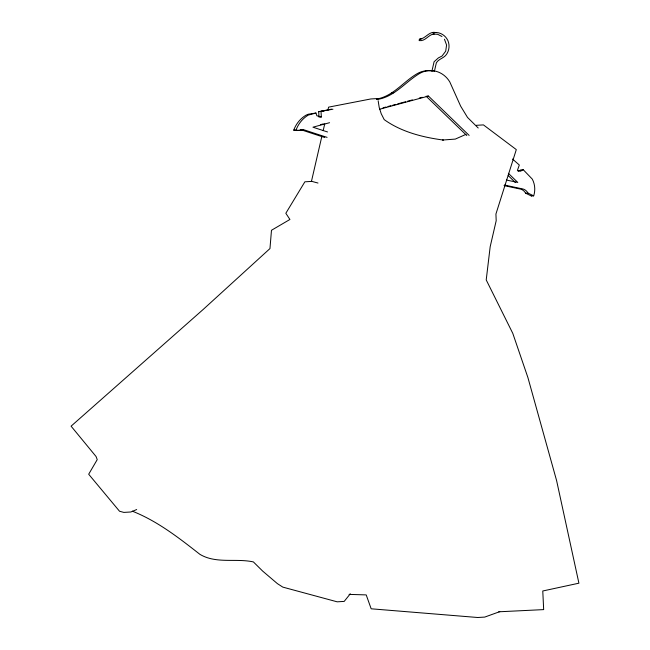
<?xml version="1.0" encoding="UTF-8"?>
<svg xmlns="http://www.w3.org/2000/svg" width="650" height="650" viewBox="0 0 650 650"><rect width="100%" height="100%" fill="white"/><g stroke="black" fill="none" stroke-linecap="round" stroke-linejoin="round"><path stroke-width="0.97" d="M311.423 181.504L321.815 136.492M323.172 130.626L324.756 123.776M327.917 110.077L328.591 107.144L370.793 98.962L377.812 98.548M376.472 99.084C393.047 96.362 403.162 81.859 416.942 73.808A24.302 22.766 86.6 0 1 430.852 70.866L431.933 71.078L434.086 61.75L438.392 57.899L442.016 56.046L445.689 51.212L446.582 45.053L444.462 39.211M434.403 71.272L436.378 62.733C439.002 58.565 444.551 58.118 446.948 53.731C448.988 50.416 449.556 46.304 448.573 42.551C447.005 36.498 440.887 31.899 434.59 32.565M350.301 593.799L344.183 601.404L337.171 601.819L282.823 587.121L277.42 583.651L262.632 571.066L253.386 561.917C235.836 558.09 216.166 564.046 199.891 554.328C178.856 537.834 157.398 521.081 132.34 511.176M518.123 171.373L520.91 169.861L523.25 169.723L532.285 179.107A20.239 18.956 86.6 0 1 533.683 195.853L531.342 195.991L525.614 193.196A8.718 8.166 86.6 0 0 520.601 189.109A2173.73 2036.564 86.6 0 1 504.034 185.583M523.25 169.723L520.463 171.234L517.408 170.414L519.309 165.011L512.509 159.023M465.977 134.347L455.301 139.092L442.439 140.043M136.695 509.535L130.861 511.989L123.841 512.403L119.519 511.233L88.684 474.232L97.232 459.615L96.046 456.503L71.086 426.164L203.352 309.303L269.961 248.576L271.481 230.271L289.924 219.472L285.829 213.273L304.874 181.805L311.894 181.399L317.996 183.048M499.753 611.666L484.729 617.086L477.709 617.5L371.166 608.798L366.21 594.904L349.074 594.392M376.886 99.531C394.306 97.037 405.064 82.266 419.282 73.669A24.302 22.766 86.6 0 1 433.192 70.728L436.028 71.297A24.302 22.766 86.6 0 1 449.784 81.916L460.655 106.169L467.529 117.447L478.213 127.993M320.385 124.686L323.318 123.898M383.045 107.819L385.986 107.022M387.944 106.494L390.877 105.706M392.836 105.178L395.777 104.39M397.735 103.862L405.567 101.749M407.526 101.221L412.417 99.905M419.274 98.061L422.207 97.272M329.574 122.704L312.934 127.189L322.79 130.431A2168.4 2031.567 86.6 0 0 327.535 131.958M379.511 109.257L428.464 96.078L469.137 135.403M435.76 32.5C429 31.062 425.88 38.391 419.924 39.114M319.004 117.114L318.687 111.702L331.581 109.151M318.687 111.702L332.938 109.208M315.949 113.035L308.254 115.099A29.9 28.015 86.6 0 0 296.075 129.984L293.735 130.122A29.9 28.015 86.6 0 1 305.914 115.237L308.295 114.221L315.949 113.035L316.842 115.765L321.344 116.976L321.027 111.564M432.859 32.679L434.029 32.614M431.933 71.078L434.273 70.939M391.357 92.909L393.697 92.771M426.904 96.168L428.464 96.078M321.766 111.093L324.106 110.955M319.784 117.073L321.344 116.976M299.812 130.122A12.667 11.862 86.6 0 0 300.974 129.724L303.314 129.586A2173.73 2036.564 86.6 0 0 327.088 137.361M476.409 125.312L483.429 124.897L516.303 149.597L495.926 214.029L496.186 220.724L490.181 246.707L486.216 279.923L512.793 333.377L527.906 377.561L556.595 480.569L578.914 583.188L542.774 590.988L543.668 609.611L498.721 611.796M525.614 193.196L527.954 193.058L533.683 195.853M420.558 39.065L421.094 39.049L419.388 39.13L419.152 40.593C425.449 41.567 428.399 34.442 434.2 33.922L433.03 33.995L437.718 34.328L441.968 36.514M443.527 140.075C422.784 137.353 401.416 131.958 384.207 119.624L381.209 113.709L379.186 107.347L378.154 100.734M506.358 180.018L517.806 182.455L508.365 173.322M426.124 96.216L466.798 135.541M508.202 175.573L515.466 182.593M531.529 195.39A20.239 18.956 86.6 0 1 531.342 195.991M324.748 137.499A2173.73 2036.564 86.6 0 1 300.974 129.724M299.211 130.276A12.667 11.862 86.6 0 1 293.735 130.122M303.314 129.586A12.667 11.862 86.6 0 1 296.075 129.984M504.424 185.023A2173.73 2036.564 86.6 0 0 522.941 188.971A8.718 8.166 86.6 0 1 527.954 193.058"/></g></svg>
